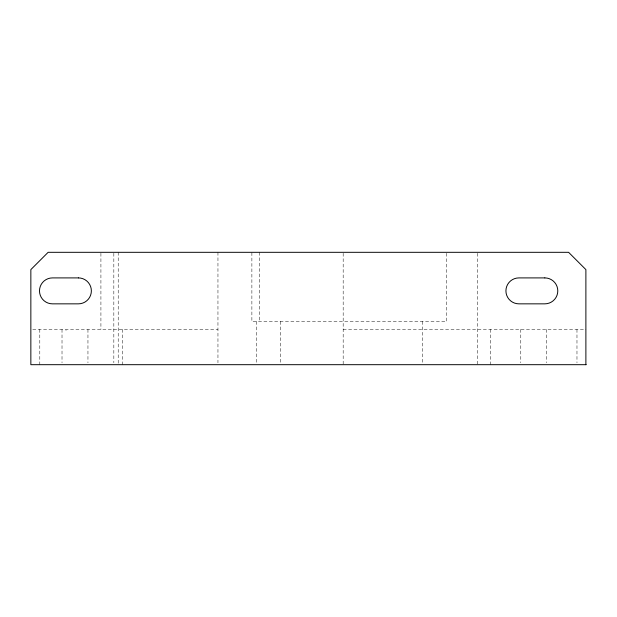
<?xml version="1.0" encoding="UTF-8"?>
<svg xmlns="http://www.w3.org/2000/svg" width="617" height="617" viewBox="0 0 617 617"><rect width="100%" height="100%" fill="white"/><g stroke="black" fill="none" stroke-linecap="round" stroke-linejoin="round"><path stroke-width="0.46" stroke-dasharray="3.08 2.31" d="M32.77 329.432L217.955 329.432M343.175 329.432L585.888 329.432M65.749 330.11L66.304 330.11M576.972 329.432L576.972 362.781M546.716 329.432L546.716 362.781M520.779 329.432L520.779 362.781M490.523 329.432L490.523 364.686M477.766 253.278L477.766 364.686M446.693 253.271L446.693 321.465L251.883 321.465L251.883 252.314M422.483 321.465L422.483 363.729M343.175 253.278L343.175 364.686M280.72 321.465L280.72 363.729M259.757 252.314L259.757 321.465M256.518 321.465L256.518 363.729M217.955 252.314L217.955 362.781M122.505 329.432L122.505 364.686M118.209 252.314L118.209 363.729M113.837 253.278L113.837 362.781M100.918 253.278L100.918 329.432M87.953 329.432L87.953 362.781M62.016 329.432L62.016 362.781M39.797 329.432L39.797 364.686"/><path stroke-width="0.93" d="M586.15 364.686L30.85 364.686L30.85 269.598L48.141 252.314L568.596 252.314L585.888 269.598L585.888 364.686M78.398 277.905L52.46 277.905A12.965 12.965 0 0 0 39.496 290.877A12.965 12.965 0 0 0 52.46 303.842L78.398 303.842A12.965 12.965 0 0 0 91.362 290.877A12.965 12.965 0 0 0 78.398 277.905M544.826 277.905L518.889 277.905A12.965 12.965 0 0 0 505.925 290.877A12.965 12.965 0 0 0 518.889 303.842L544.826 303.842A12.965 12.965 0 0 0 557.791 290.877A12.965 12.965 0 0 0 544.826 277.905"/></g></svg>
